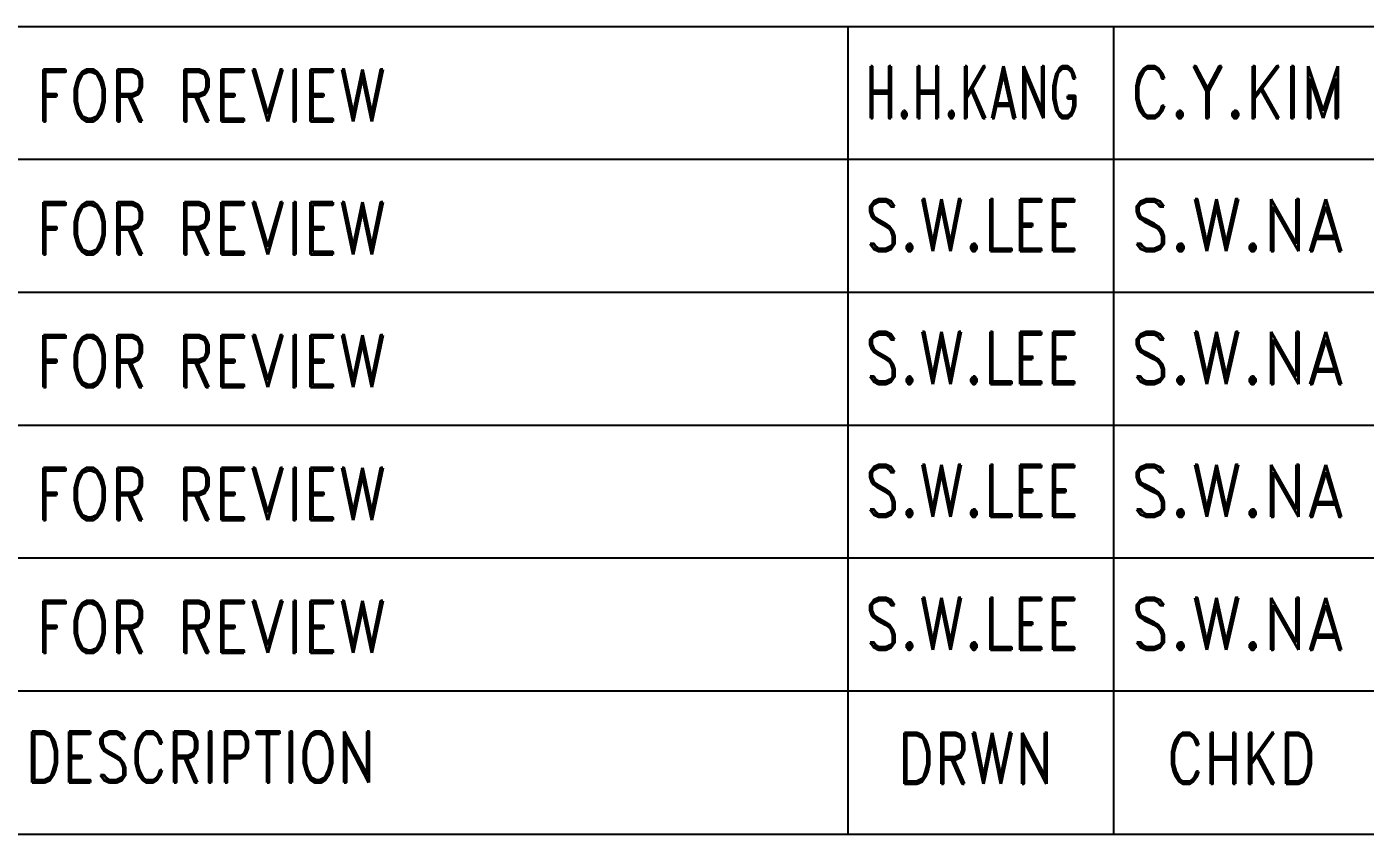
# Model space of a CAD drawing. Header units: millimetres. Extents: x 376548 to 485787, y -156716 to -17718.
# Drawn here: x 399157 to 400083, y -87350 to -86791 of the extents above; entities that cross this region are included whole.
import ezdxf
from ezdxf.enums import TextEntityAlignment as Align

# ---------------------------------------------------------------- set-up
doc = ezdxf.new("R2010")
doc.units = ezdxf.units.MM
doc.header["$LTSCALE"] = 2
doc.layers.add('TAN-TIT', color=30, linetype='Continuous')
doc.styles.add('KIM3', font='ROMAND.shx', dxfattribs={"width": 1.25, "height": 3})
doc.styles.add('RD6', font='ROMAND.shx', dxfattribs={"width": 0.83, "height": 6})

# ---------------------------------------------------------------- blocks, each defined once
blk = doc.blocks.new('A$C8e619059')
at = {"layer": 'TAN-TIT'}
blk.add_line((-18.379, 55.845), (-18.379, 0), dxfattribs=at)
blk = doc.blocks.new('BORDER')
at = {"layer": 'TAN-TIT'}
for p, q in [((23282.3, 4498.7), (19323.7, 4498.7)), ((22179.6, 4498.7), (22179.6, 3381.8)), ((23282.3, 4314.9), (19323.7, 4314.9)), ((23282.3, 4131.1), (19323.7, 4131.1)), ((23282.3, 3947.3), (19323.7, 3947.3)), ((23282.3, 3763.5), (19323.7, 3763.5)), ((23282.3, 3579.7), (19323.7, 3579.7)), ((19323.7, 3381.8), (23282.3, 3381.8))]:
    blk.add_line(p, q, dxfattribs=at)
at = {"xscale": 20, "yscale": 20, "zscale": 20}
blk.add_blockref('A$C8e619059', (22179.6, 3381.8), dxfattribs=at)
at = {"layer": 'TAN-TIT', "style": 'RD6', "width": 0.8}
for s, p in [('DESCRIPTION', (20917.1, 3453.4)), ('DRWN', (21988.7, 3451.6)), ('CHKD', (22356.3, 3451.6))]:
    blk.add_text(s, height=70.69, dxfattribs=at).set_placement(p, align=Align.CENTER)

msp = doc.modelspace()

# ---------------------------------------------------------------- block references
at = {"xscale": 0.5, "yscale": 0.5, "zscale": 0.5}
msp.add_blockref('BORDER', (388818.91, -89040.57), dxfattribs=at)

# ---------------------------------------------------------------- texts
at = {"style": 'KIM3', "width": 0.83}
for p in [(399284.85, -86856.73), (399284.85, -86948.63), (399284.85, -87040.52), (399284.85, -87132.42), (399284.85, -87224.31)]:
    msp.add_text('FOR REVIEW', height=36.052, dxfattribs=at).set_placement(p, align=Align.CENTER)
at = {"style": 'KIM3'}
for s, width, p, p2 in [('H.H.KANG', 0.587257, (399736.8, -86854.53), (399885.01, -86854.53)), ('C.Y.KIM', 0.770775, (399920.6, -86854.53), (400068.8, -86854.53)), ('S.W.LEE', 0.71939, (399736.8, -86946.43), (399885.01, -86946.43)), ('S.W.NA', 0.799323, (399920.6, -86946.43), (400068.8, -86946.43)), ('S.W.LEE', 0.71939, (399736.8, -87038.33), (399885.01, -87038.33)), ('S.W.NA', 0.799323, (399920.6, -87038.33), (400068.8, -87038.33)), ('S.W.LEE', 0.71939, (399736.8, -87130.22), (399885.01, -87130.22)), ('S.W.NA', 0.799323, (399920.6, -87130.22), (400068.8, -87130.22)), ('S.W.LEE', 0.71939, (399736.8, -87222.12), (399885.01, -87222.12)), ('S.W.NA', 0.799323, (399920.6, -87222.12), (400068.8, -87222.12))]:
    msp.add_text(s, height=36.052, dxfattribs=dict(at, width=width)).set_placement(p, p2, align=Align.FIT)

doc.saveas('drawing.dxf')
